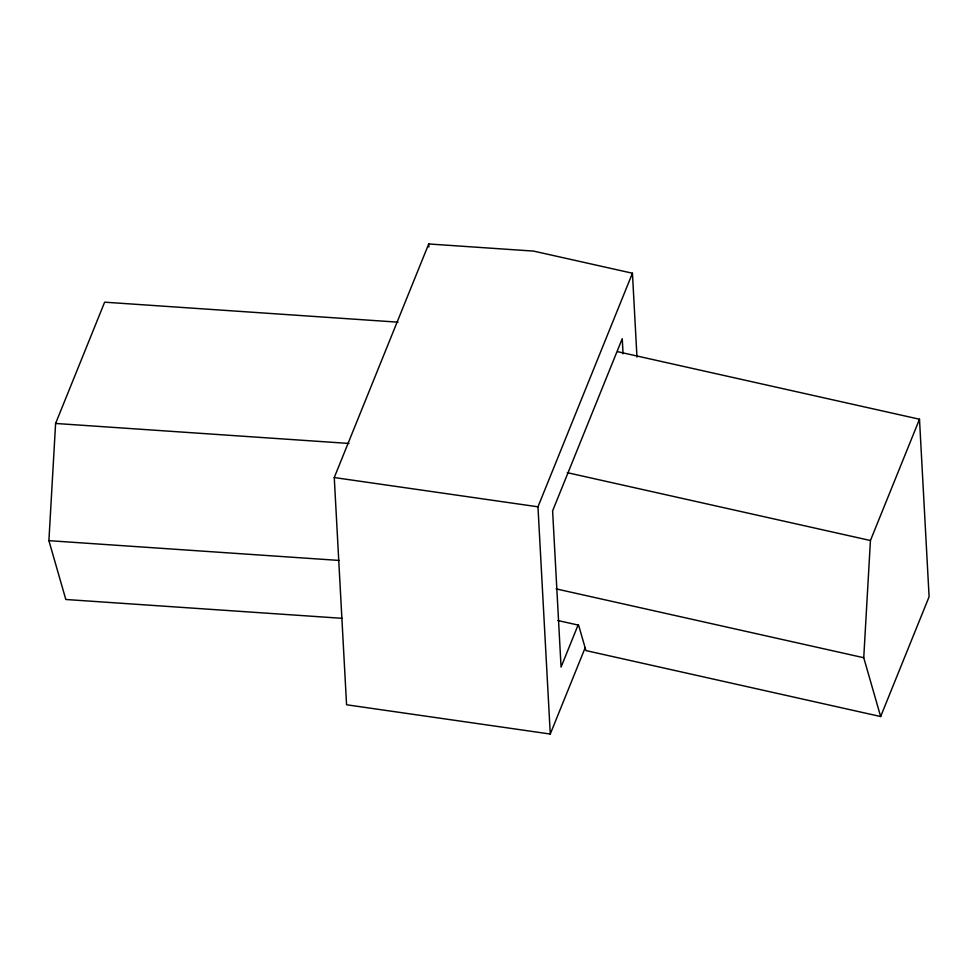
<?xml version="1.0" encoding="UTF-8"?>
<svg xmlns="http://www.w3.org/2000/svg" width="978" height="978" viewBox="0 0 978 978"><rect width="100%" height="100%" fill="white"/><g stroke="black" fill="none" stroke-linecap="round" stroke-linejoin="round"><path stroke-width="1.47" d="M342.166 618.316L65.819 599.49L48.9 540.663L55.599 423.462L104.646 302.178L398.009 322.165M557.912 620.541L578.621 625.174L585.932 650.578L880.652 716.544L863.745 657.729L870.432 540.516L919.491 419.232L617.803 351.713M585.199 647.68L550.272 734.038L346.567 704.771L334.256 477.545L428.719 243.962L533.597 251.101L632.436 273.229L636.971 357.104M550.272 734.038L537.973 506.812L632.436 273.229M578.194 624.746L561.066 667.094L552.607 510.871L622.24 338.681L623.072 353.84M880.652 716.544L929.1 596.763L919.491 419.232M55.599 423.462L348.963 443.45M48.9 540.663L339.232 560.443M334.256 477.545L537.973 506.812M567.264 472.667L870.432 540.516M556.115 588.878L863.745 657.729M428.719 243.962L428.89 247.018"/></g></svg>
